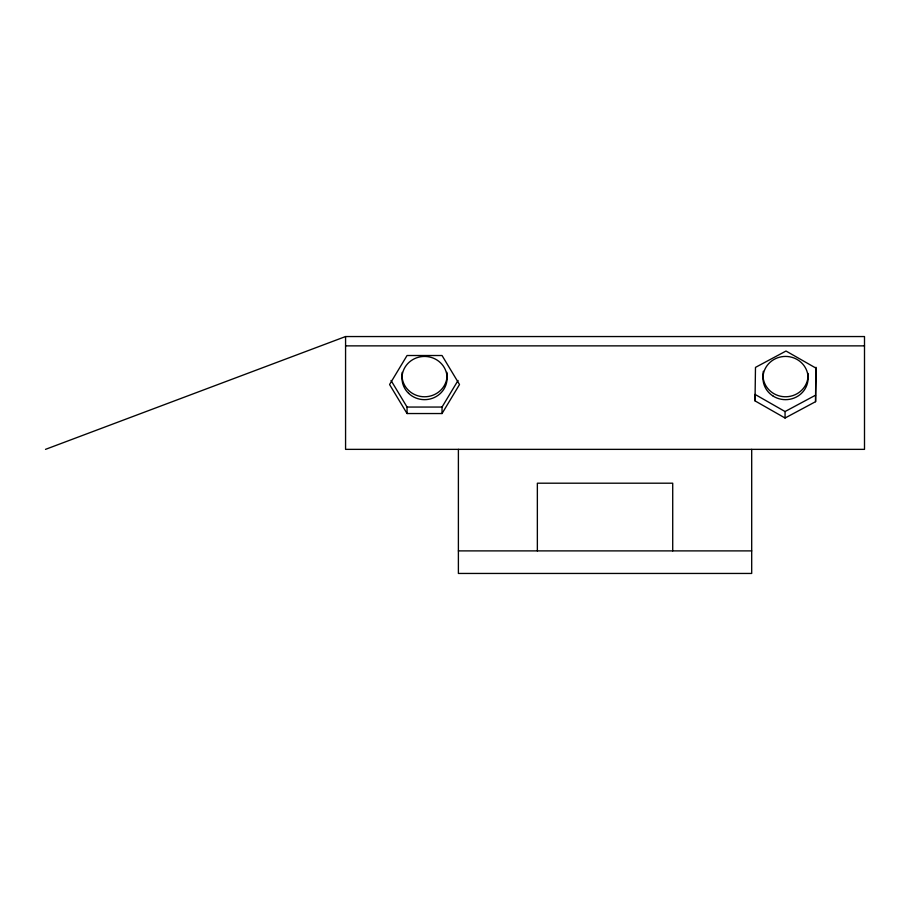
<?xml version="1.0" encoding="UTF-8"?>
<svg xmlns="http://www.w3.org/2000/svg" width="910" height="910" viewBox="0 0 910 910"><rect width="100%" height="100%" fill="white"/><g stroke="black" fill="none" stroke-linecap="round" stroke-linejoin="round"><path stroke-width="1.36" d="M755.016 400.878L755.482 367.39L786.012 351.033L816.054 368.175L815.576 401.674L785.057 418.02L755.016 400.878L755.016 394.394L785.057 411.536L815.576 395.19L815.974 367.276M442.033 413.538L459.516 384.532L442.033 355.514L407.054 355.514L389.571 384.532L407.054 413.538L442.033 413.538L442.033 407.054L458.06 380.46M45.5 449.358L345.572 336.552L864.5 336.552L864.5 449.358L345.572 449.358L345.572 336.552M345.572 345.868L864.5 345.868M391.027 380.46L407.054 407.054L442.033 407.054M458.39 550.891L751.694 550.891M815.576 395.19L815.576 401.674M785.057 411.536L785.057 418.02M751.694 449.358L751.694 573.448L458.39 573.448L458.39 449.358M672.717 550.891L672.717 483.199L537.355 483.199L537.355 550.891M407.054 407.054L407.054 413.538M808.023 373.43A22.557 21.613 0 0 1 784.386 396.737A22.557 21.613 0 0 1 763.342 371.257M446.912 372.338A22.557 21.613 0 0 1 424.538 396.771A22.557 21.613 0 0 1 402.174 372.338M773.272 396.191A22.557 21.613 0 0 0 808.069 379.14A22.557 21.613 0 0 0 775.252 358.802A22.557 21.613 0 0 0 773.272 396.191M408.59 393.325A22.557 21.613 0 0 0 446.332 383.633A22.557 21.613 0 0 0 418.702 357.175A22.557 21.613 0 0 0 408.59 393.325"/></g></svg>
